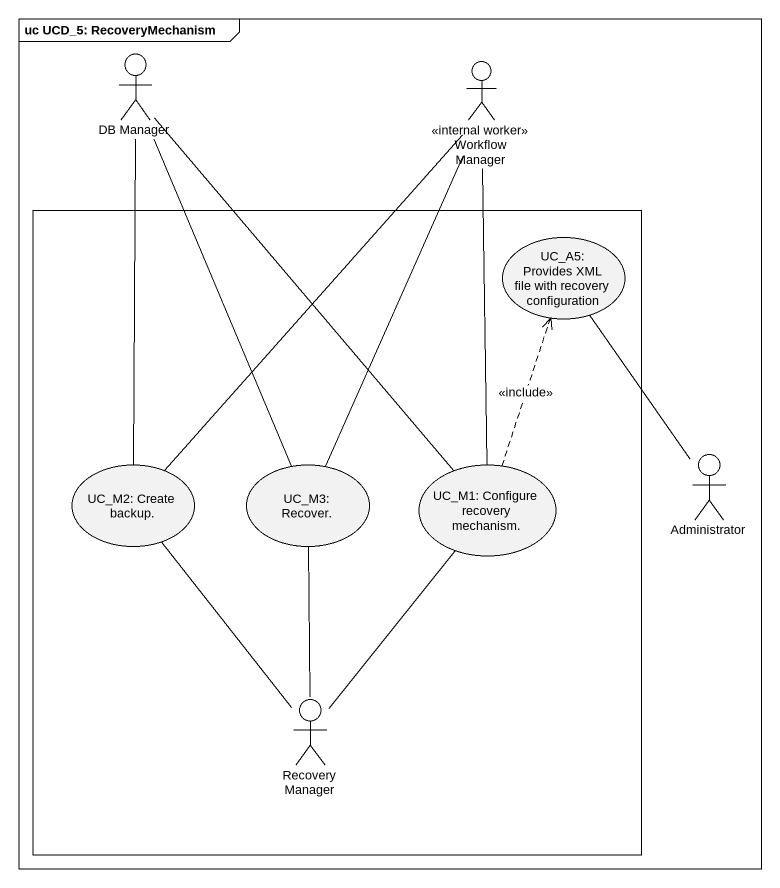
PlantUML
@startuml
mainframe uc UCD_5: RecoveryMechanism
actor "DB Manager" as DB_Manager
actor "Workflow Manager" as Workflow_Manager <<internal worker>>
rectangle " " as rectangle1 {
  usecase "UC_A5: Provides XML file with recovery configuration" as UC_A5_Provides_XML_file
  usecase "UC_M2: Create backup." as UC_M2_Create_backup
  usecase "UC_M3: Recover." as UC_M3_Recover
  usecase "UC_M1: Configure recovery mechanism." as UC_M1_Configure_recovery
  actor "Recovery Manager" as Recovery_Manager
}
actor Administrator
DB_Manager -- UC_M2_Create_backup
DB_Manager -- UC_M3_Recover
DB_Manager -- UC_M1_Configure_recovery
Workflow_Manager -- UC_M3_Recover
Workflow_Manager -- UC_M1_Configure_recovery
UC_M2_Create_backup -up- Workflow_Manager
UC_M3_Recover -- Recovery_Manager
UC_M1_Configure_recovery .up.> UC_A5_Provides_XML_file : <<include>>
Administrator -up- UC_A5_Provides_XML_file
Recovery_Manager -up- UC_M2_Create_backup
Recovery_Manager -up- UC_M1_Configure_recovery
@enduml
